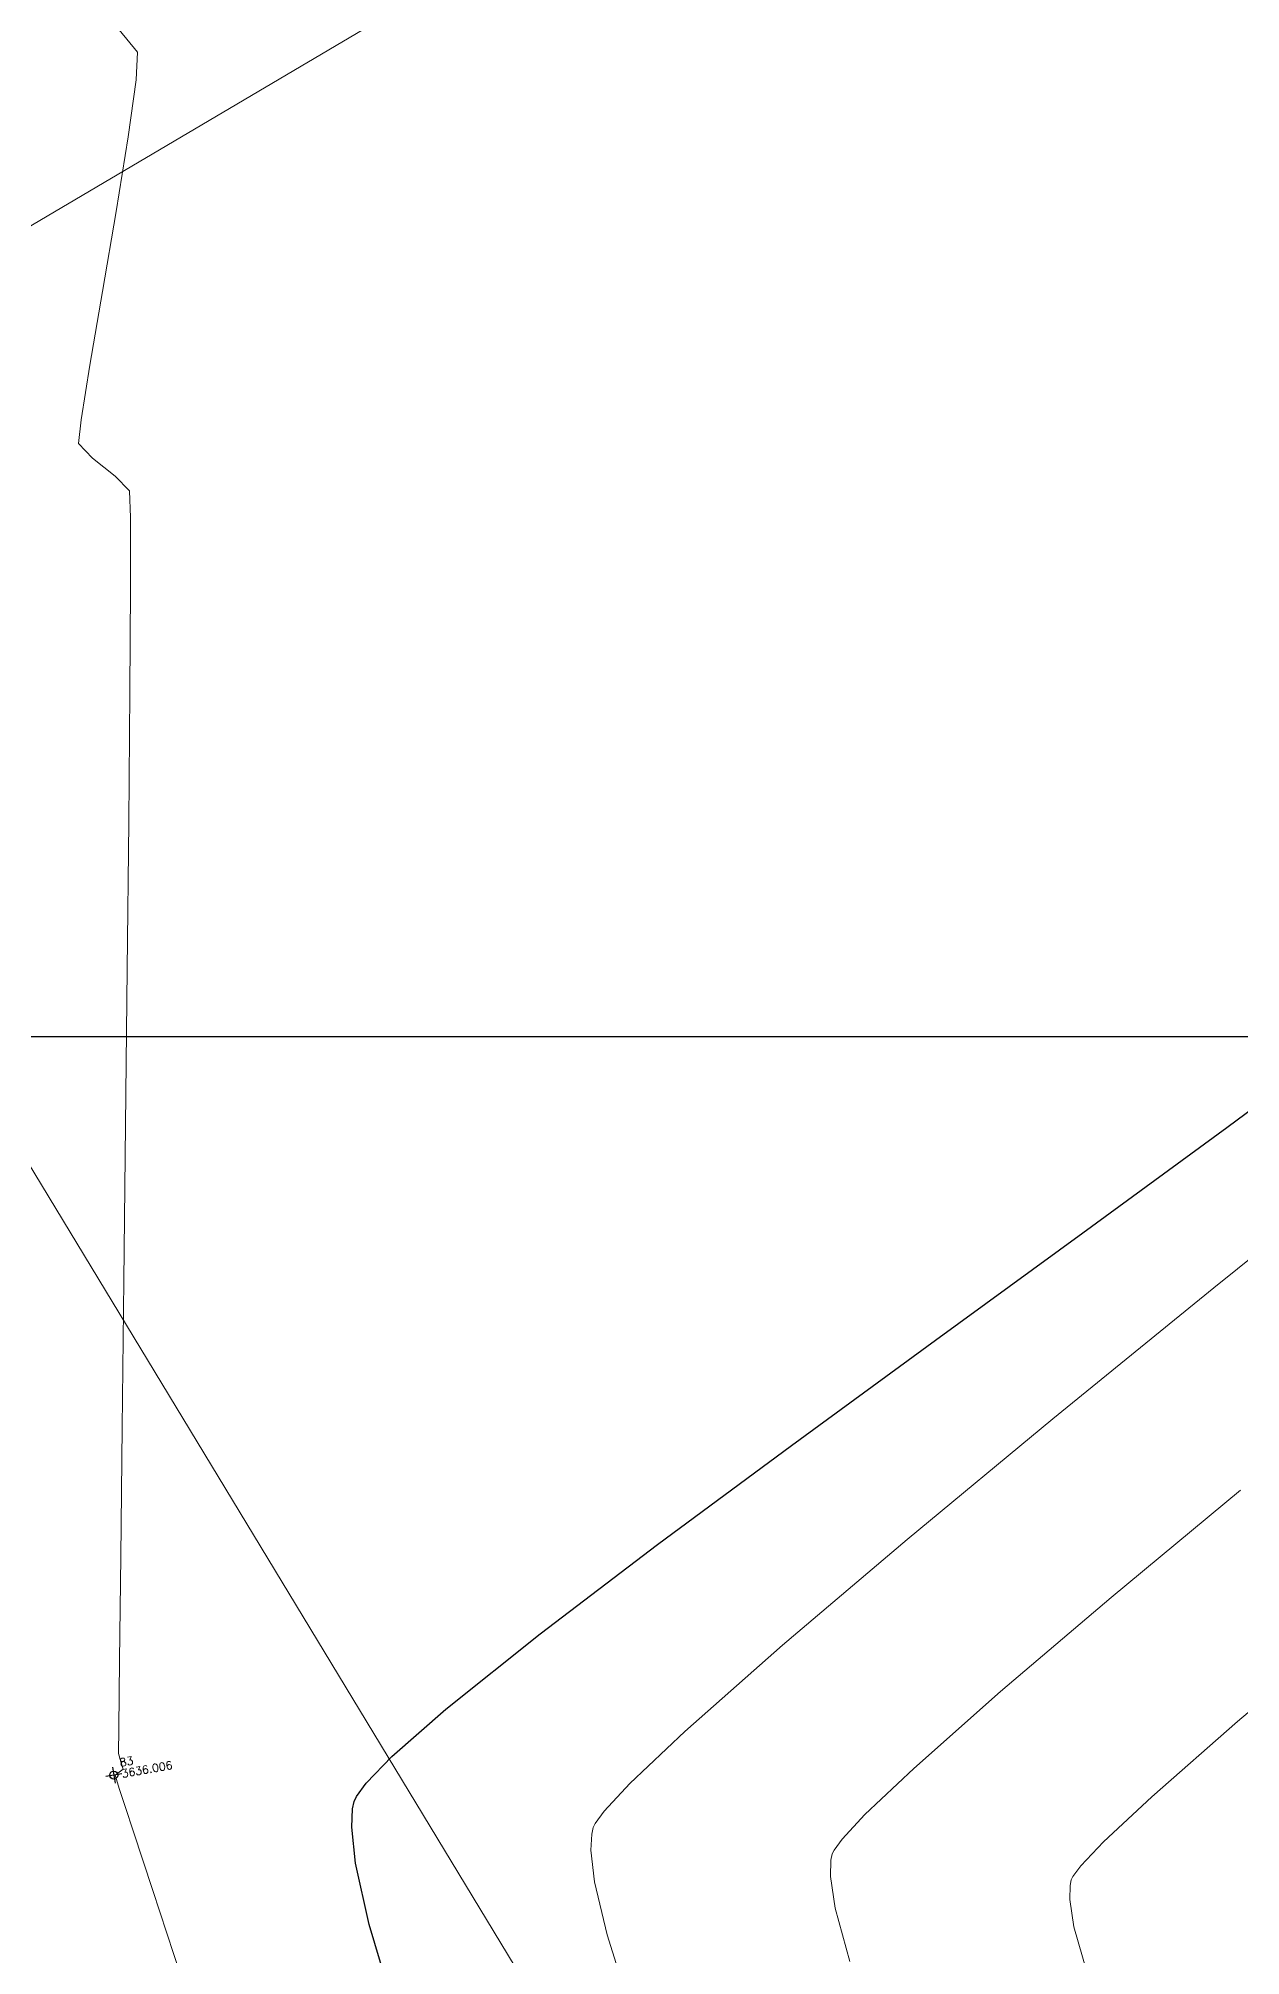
# Model space of a CAD drawing. Header units: millimetres. Extents: x 736950 to 740938, y 8500595 to 8502163.
# Drawn here: x 737727.71 to 737742.73, y 8501288.51 to 8501312.47 of the extents above; entities that cross this region are included whole.
import ezdxf

# ---------------------------------------------------------------- set-up
doc = ezdxf.new("R2010")
doc.units = ezdxf.units.MM
for name, color, linetype, lineweight in [('CONT-MJR', 80, 'Continuous', 30), ('CONT-MNR', 96, 'Continuous', 15), ('pista', 251, 'Continuous', 5)]:
    doc.layers.add(name, color=color, linetype=linetype, lineweight=lineweight)
doc.layers.add('Cuadricula Coordenadas', color=5, linetype='Continuous')
doc.styles.add('5mm', font='arial.ttf', dxfattribs={"height": 3})

msp = doc.modelspace()

# ---------------------------------------------------------------- linework, layer by layer
at = {"linetype": 'Continuous', "extrusion": (-0.172787269436437, 0.9849591664230046, 0), "elevation": 8245954.149062788}
msp.add_lwpolyline([(-2195547.515162655, 0), (-2195547.315162655, 0)], dxfattribs=at)
at = {"linetype": 'Continuous', "extrusion": (0.9849591664230046, 0.172787269436437, 0), "elevation": 2195547.415162654}
msp.add_lwpolyline([(8245954.249062788, 0), (8245954.049062788, 0)], dxfattribs=at)
at = {"linetype": 'Continuous'}
msp.add_circle((737728.6505661731, 8501290.767807383), 0.05, dxfattribs=at)
at = {"layer": 'CONT-MJR', "extrusion": (0.5954868037701396, -0.8033650891939625, 0), "elevation": -6390330.758624112}
msp.add_lwpolyline([(5655087.905691524, 3635.00000000001), (5655089.992656049, 3635.00000000001)], dxfattribs=at)
at = {"layer": 'CONT-MJR', "elevation": 3635}
for points in [[(737740.7605618212, 8501297.545047358), (737742.5612684849, 8501298.861880396)], [(737737.118962562, 8501294.888488485), (737738.9187806188, 8501296.20397282)], [(737731.683967888, 8501290.502669122), (737731.8027923505, 8501290.667303639)], [(737731.6352293603, 8501290.348066498), (737731.655638409, 8501290.439029379)], [(737731.6721518798, 8501289.668105515), (737731.6235053414, 8501290.11866726)], [(737732.1857218186, 8501287.755196858), (737731.842440696, 8501288.902844027)]]:
    msp.add_lwpolyline(points, dxfattribs=at)
at = {"layer": 'CONT-MJR', "extrusion": (0.5886301560850187, -0.8084024612452181, 0), "elevation": -6438213.400154432}
msp.add_lwpolyline([(5600509.269168136, 3635.000000000004), (5600511.54746551, 3635.000000000004)], dxfattribs=at)
at = {"layer": 'CONT-MJR', "extrusion": (-0.5950593156951008, 0.803681784541916, 0), "elevation": 6393338.501724757}
msp.add_lwpolyline([(-5651678.519226058, 3635.000000000009), (-5651680.603156863, 3635.000000000009)], dxfattribs=at)
at = {"layer": 'CONT-MJR', "extrusion": (-0.6051028808777814, 0.7961472876003595, 0), "elevation": 6321876.03671057}
msp.add_lwpolyline([(-5731501.508327616, 3635), (-5731503.350673543, 3635)], dxfattribs=at)
at = {"layer": 'CONT-MJR', "extrusion": (0.6243552966795376, -0.7811404889699464, 0), "elevation": -6180095.690277006}
msp.add_lwpolyline([(5884099.396685836, 3635.000000000013), (5884100.901796029, 3635.000000000013)], dxfattribs=at)
at = {"layer": 'CONT-MJR', "extrusion": (0.6594140490878723, -0.7517799623995957, 0), "elevation": -5904629.300915136}
msp.add_lwpolyline([(6160482.952185847, 3635.000000000013), (6160483.85030213, 3635.000000000013)], dxfattribs=at)
at = {"layer": 'CONT-MJR', "extrusion": (0.7184816873142528, -0.6955458755496035, 0), "elevation": -5382990.870035755}
msp.add_lwpolyline([(6621147.975687223, 3635.000000000003), (6621148.441056863, 3635.000000000003)], dxfattribs=at)
at = {"layer": 'CONT-MJR', "extrusion": (0.9986965651429512, -0.05104087353945941, 0), "elevation": 302856.7645229661}
msp.add_lwpolyline([(8527863.707298102, 3635), (8527863.936996737, 3635)], dxfattribs=at)
at = {"layer": 'CONT-MJR', "extrusion": (0.9135708465860084, -0.4066796137847634, 0), "elevation": -2783331.379221692}
msp.add_lwpolyline([(8066551.528249434, 3635.000000000011), (8066551.597909868, 3635.000000000011)], dxfattribs=at)
at = {"layer": 'CONT-MJR', "extrusion": (0.9761247022307494, 0.2172108783991513, 0), "elevation": 2566690.705140277}
msp.add_lwpolyline([(8138074.717346634, 3635.000000000003), (8138075.501325862, 3635.000000000003)], dxfattribs=at)
at = {"layer": 'CONT-MNR', "extrusion": (0.772424762080813, 0.6351062800228002, 0), "elevation": 5969076.937832206}
msp.add_lwpolyline([(6098087.845944844, 3636), (6098088.207382374, 3636)], dxfattribs=at)
at = {"layer": 'CONT-MNR', "extrusion": (0.9989712977630216, -0.04534695409467535, 0), "elevation": 351461.4243039097}
msp.add_lwpolyline([(8526020.397961013, 3636.000000000013), (8526020.744394595, 3636.000000000013)], dxfattribs=at)
at = {"layer": 'CONT-MNR', "extrusion": (0.9903697418869088, -0.1384477314904714, 0), "elevation": -446362.9443618708}
msp.add_lwpolyline([(8521578.303177308, 3636.000000000013), (8521579.025105702, 3636.000000000013)], dxfattribs=at)
at = {"layer": 'CONT-MNR', "extrusion": (0.9870712264015729, -0.160282232359345, 0), "elevation": -634418.2420267197}
msp.add_lwpolyline([(8509643.591875229, 3636.00000000001), (8509644.537198098, 3636.00000000001)], dxfattribs=at)
at = {"layer": 'CONT-MNR', "extrusion": (0.9858004093023411, -0.1679212703005097, 0), "elevation": -700297.5922436003}
msp.add_lwpolyline([(8504474.503877794, 3636.000000000013), (8504475.518740537, 3636.000000000013)], dxfattribs=at)
at = {"layer": 'CONT-MNR', "extrusion": (0.9857223155131367, -0.1683790862887076, 0), "elevation": -704247.2395801266}
msp.add_lwpolyline([(8504147.41801499, 3636.00000000001), (8504148.348327033, 3636.00000000001)], dxfattribs=at)
at = {"layer": 'CONT-MNR'}
for points, elevation in [([(737728.2420145649, 8501307.708239926), (737728.3522171786, 8501308.391072642)], 3636), ([(737728.6685043478, 8501307.002667665), (737728.3839090541, 8501307.229152815)], 3636), ([(737728.8486748891, 8501306.82087342), (737728.6685043478, 8501307.002667665)], 3636), ([(737728.8574886309, 8501305.60842348), (737728.857606661, 8501306.483574685)], 3636), ([(737728.7767880273, 8501296.945534796), (737728.7983108197, 8501298.889667902)], 3636), ([(737742.3977396564, 8501296.86018359), (737744.5306511382, 8501298.569057496)], 3634), ([(737728.7557531314, 8501295.111661403), (737728.7767880273, 8501296.945534796)], 3636), ([(737728.7215054971, 8501292.206768524), (737728.736795749, 8501293.496066412)], 3636), ([(737742.6962150423, 8501291.437423604), (737744.0534538219, 8501292.58254197)], 3632), ([(737728.7082848497, 8501291.039138835), (737728.7114719918, 8501291.351786433)], 3636), ([(737728.7391805126, 8501290.935189214), (737728.7082848497, 8501291.039138835)], 3636), ([(737728.6684890395, 8501290.765846483), (737728.7173278471, 8501290.80430489)], 3636), ([(737728.7173278471, 8501290.80430489), (737728.7662228321, 8501290.842780456)], 3636), ([(737734.6674826576, 8501290.165063597), (737734.7807775118, 8501290.3187359)], 3634), ([(737729.136770171, 8501289.32615283), (737728.8919018601, 8501290.07033369)], 3636), ([(737734.6427877785, 8501290.112212274), (737734.6674826576, 8501290.165063597)], 3634), ([(737737.6299371484, 8501289.78539517), (737737.6518881519, 8501289.832374124)], 3633), ([(737737.6518881519, 8501289.832374124), (737737.7525946891, 8501289.968971722)], 3633), ([(737737.6069132824, 8501289.500351809), (737737.6122656165, 8501289.703894248)], 3633), ([(737737.6122656165, 8501289.703894248), (737737.6299371484, 8501289.78539517)], 3633), ([(737740.638310569, 8501289.503105488), (737740.7376700441, 8501289.634873534)], 3632), ([(737734.8151913615, 8501288.770124562), (737734.659367405, 8501289.434618702)], 3634), ([(737737.6661411899, 8501289.104642803), (737737.6069132824, 8501289.500351809)], 3633), ([(737740.5972623826, 8501289.212207047), (737740.6016616093, 8501289.387621023)], 3632), ([(737740.6016616093, 8501289.387621023), (737740.6170865179, 8501289.458578065)], 3632), ([(737737.8490398623, 8501288.438970031), (737737.6661411899, 8501289.104642803)], 3633), ([(737735.1281200732, 8501287.774829851), (737734.8151913615, 8501288.770124562)], 3634)]:
    msp.add_lwpolyline(points, dxfattribs=dict(at, elevation=elevation))
at = {"layer": 'CONT-MNR', "extrusion": (0.9945969540268, -0.1038118444138785, 0), "elevation": -148794.1707150774}
msp.add_lwpolyline([(8531959.381859407, 3636.000000000006), (8531959.681339737, 3636.000000000006)], dxfattribs=at)
at = {"layer": 'CONT-MNR', "extrusion": (0.7233621269124101, 0.6904688503826616, 0), "elevation": 6403532.602131064}
msp.add_lwpolyline([(5640145.209683484, 3636), (5640145.460214837, 3636)], dxfattribs=at)
at = {"layer": 'CONT-MNR', "extrusion": (0.9996495811053594, 0.0264710218140439, 0), "elevation": 962508.6128504127}
msp.add_lwpolyline([(8478799.028471155, 3636.000000000003), (8478799.365888124, 3636.000000000003)], dxfattribs=at)
at = {"layer": 'CONT-MNR', "extrusion": (0.9999831390549256, -0.005807030726385554, 0), "elevation": 688349.0758003761}
msp.add_lwpolyline([(8505444.977512756, 3636), (8505446.282519734, 3636)], dxfattribs=at)
at = {"layer": 'CONT-MNR', "extrusion": (0.9999658299605175, -0.008266735230638395, 0), "elevation": 667425.6098948739}
msp.add_lwpolyline([(8507110.795753377, 3636.00000000001), (8507112.422609016, 3636.00000000001)], dxfattribs=at)
at = {"layer": 'CONT-MNR', "extrusion": (0.9999536096951535, -0.009632157475500835, 0), "elevation": 655808.7268677345}
msp.add_lwpolyline([(8508012.378260886, 3636.00000000001), (8508014.218942717, 3636.00000000001)], dxfattribs=at)
at = {"layer": 'CONT-MNR', "extrusion": (0.9999449650410153, -0.01049127681089915, 0), "elevation": 648498.7175329681}
msp.add_lwpolyline([(8508570.738066653, 3636.00000000001), (8508572.684547888, 3636.00000000001)], dxfattribs=at)
at = {"layer": 'CONT-MNR', "extrusion": (0.6310824817303743, -0.7757157348236736, 0), "elevation": -6129013.437608247}
msp.add_lwpolyline([(5937295.312069729, 3634.00000000001), (5937297.906624499, 3634.00000000001)], dxfattribs=at)
at = {"layer": 'CONT-MNR', "extrusion": (0.9999311637976235, -0.01173318653778191, 0), "elevation": 637930.6919493454}
msp.add_lwpolyline([(8509364.208189962, 3636), (8509365.823896173, 3636)], dxfattribs=at)
at = {"layer": 'CONT-MNR', "extrusion": (0.6380810345962563, -0.7699692158057824, 0), "elevation": -6074997.467847251}
msp.add_lwpolyline([(5992550.272639649, 3634.000000000013), (5992552.636961748, 3634.000000000013)], dxfattribs=at)
at = {"layer": 'CONT-MNR', "extrusion": (0.6380810341212446, -0.769969216199429, 0), "elevation": -6074995.283757579}
msp.add_lwpolyline([(5992551.769473961, 3633.000000000003), (5992553.871093605, 3633.000000000003)], dxfattribs=at)
at = {"layer": 'CONT-MNR', "extrusion": (0.6475675876533238, -0.7620080179505035, 0), "elevation": -6000318.390527079}
msp.add_lwpolyline([(6067322.921380285, 3634), (6067324.963834262, 3634)], dxfattribs=at)
at = {"layer": 'CONT-MNR', "extrusion": (-0.6475675872567592, 0.762008018287511, 0), "elevation": 6000316.187482234}
msp.add_lwpolyline([(-6067324.618569897, 3633.00000000001), (-6067326.434084545, 3633.00000000001)], dxfattribs=at)
at = {"layer": 'CONT-MNR', "extrusion": (0.9999311480125838, -0.01173453170077629, 0), "elevation": 637919.2445189599}
msp.add_lwpolyline([(8509362.921932606, 3636.000000000013), (8509363.776973568, 3636.000000000013)], dxfattribs=at)
at = {"layer": 'CONT-MNR', "extrusion": (0.6625096738299352, -0.749053357299567, 0), "elevation": -5879163.70254675}
msp.add_lwpolyline([(6184791.203098834, 3634), (6184792.832315462, 3634)], dxfattribs=at)
at = {"layer": 'CONT-MNR', "extrusion": (-0.662509674145864, 0.7490533570201399, 0), "elevation": 5879161.460543506}
msp.add_lwpolyline([(-6184793.042954707, 3633.000000000003), (-6184794.491147265, 3633.000000000003)], dxfattribs=at)
at = {"layer": 'CONT-MNR', "extrusion": (0.6877059108155044, -0.7259893802456189, 0), "elevation": -5664501.949048821}
msp.add_lwpolyline([(6381975.687403249, 3634.00000000001), (6381976.632399579, 3634.00000000001)], dxfattribs=at)
at = {"layer": 'CONT-MNR', "extrusion": (0.6592023138818022, -0.7519656304465504, 0), "elevation": -5906357.282957748}
msp.add_lwpolyline([(6158826.713932661, 3632), (6158828.138199874, 3632)], dxfattribs=at)
at = {"layer": 'CONT-MNR', "extrusion": (0.9561847071024158, 0.2927640789158863, 0), "elevation": 3194277.431459422}
msp.add_lwpolyline([(7912823.581517244, 3636), (7912823.766813355, 3636)], dxfattribs=at)
at = {"layer": 'CONT-MNR', "extrusion": (0.9597490155082214, 0.2808590878554578, 0), "elevation": 3095699.248791732}
msp.add_lwpolyline([(7951907.688541519, 3636.000000000003), (7951907.784825816, 3636.000000000003)], dxfattribs=at)
at = {"layer": 'CONT-MNR', "extrusion": (0.6877059103371732, -0.7259893806987261, 0), "elevation": -5664499.652412765}
msp.add_lwpolyline([(6381977.548491946, 3633), (6381978.388488681, 3633)], dxfattribs=at)
at = {"layer": 'CONT-MNR', "extrusion": (0.9514865824568104, 0.3076902393717736, 0), "elevation": 3317703.11737396}
msp.add_lwpolyline([(7861871.763986947, 3636), (7861872.001394673, 3636)], dxfattribs=at)
at = {"layer": 'CONT-MNR', "extrusion": (0.7306116030277501, -0.6827932963358835, 0), "elevation": -5265626.449044841}
msp.add_lwpolyline([(6714861.710364643, 3634.00000000001), (6714862.180603827, 3634.00000000001)], dxfattribs=at)
at = {"layer": 'CONT-MNR', "extrusion": (0.950005165048786, 0.3122341851569572, 0), "elevation": 3355239.635606057}
msp.add_lwpolyline([(7845925.296965242, 3636.000000000013), (7845925.604800647, 3636.000000000013)], dxfattribs=at)
at = {"layer": 'CONT-MNR', "extrusion": (-0.6833657865310874, 0.7300761616425703, 0), "elevation": 5702442.150213188}
msp.add_lwpolyline([(-6348097.814116132, 3632.000000000003), (-6348098.642087299, 3632.000000000003)], dxfattribs=at)
at = {"layer": 'CONT-MNR', "extrusion": (0.9755870672423218, -0.2196130101554218, 0), "elevation": -1147269.535187072}
msp.add_lwpolyline([(8455764.730554292, 3634.000000000006), (8455764.81394789, 3634.000000000006)], dxfattribs=at)
at = {"layer": 'CONT-MNR', "extrusion": (-0.7306116063603025, 0.6827932927699412, 0), "elevation": 5265624.006210434}
msp.add_lwpolyline([(-6714863.509659988, 3633.000000000013), (-6714863.927650371, 3633.000000000013)], dxfattribs=at)
at = {"layer": 'CONT-MNR', "extrusion": (0.9987490875731446, -0.05000260065047962, 0), "elevation": 311725.1726372603}
msp.add_lwpolyline([(8527544.108474048, 3634.00000000001), (8527544.311324254, 3634.00000000001)], dxfattribs=at)
at = {"layer": 'CONT-MNR', "extrusion": (0.9935185361729739, 0.1136702172106275, 0), "elevation": 1699296.475462294}
msp.add_lwpolyline([(8362330.175691047, 3634.000000000013), (8362330.57189846, 3634.000000000013)], dxfattribs=at)
at = {"layer": 'CONT-MNR', "extrusion": (0.7248858411673386, -0.6888690131477248, 0), "elevation": -5321497.186068953}
msp.add_lwpolyline([(6670671.221900123, 3632.00000000001), (6670671.632809864, 3632.00000000001)], dxfattribs=at)
at = {"layer": 'CONT-MNR', "extrusion": (0.9498535506431559, 0.3126951108197724, 0), "elevation": 3359046.247926368}
msp.add_lwpolyline([(7844294.433329226, 3636), (7844295.55731371, 3636)], dxfattribs=at)
at = {"layer": 'CONT-MNR', "extrusion": (0.9026990037473788, -0.4302725980509219, 0), "elevation": -2991914.182057329}
msp.add_lwpolyline([(7991535.096828032, 3632.00000000001), (7991535.146155019, 3632.00000000001)], dxfattribs=at)
at = {"layer": 'CONT-MNR', "extrusion": (0.9880760372380543, 0.153966699763109, 0), "elevation": 2037859.249587891}
msp.add_lwpolyline([(8286332.328984004, 3632.00000000001), (8286332.671170412, 3632.00000000001)], dxfattribs=at)
at = {"layer": 'CONT-MNR', "extrusion": (0.9615376538684671, 0.2746731515695042, 0), "elevation": 3044441.221166148}
msp.add_lwpolyline([(7971671.220608772, 3632.000000000003), (7971671.809498965, 3632.000000000003)], dxfattribs=at)
at = {"layer": 'Cuadricula Coordenadas', "color": 8}
msp.add_line((736950.2264744169, 8501300), (738552.8979275209, 8501300), dxfattribs=at)
at = {"layer": 'pista'}
msp.add_lwpolyline([(737761.5271318732, 8501287.170858743), (737742.1401482938, 8501274.382939415), (737722.3586376584, 8501307.03227336), (737744.7083055793, 8501320.230524147)], close=True, dxfattribs=at)

# ---------------------------------------------------------------- texts
at = {"color": 2, "insert": (737728.7162325087, 8501290.97222835), "char_height": 0.1, "width": 0.3, "attachment_point": 1, "rotation": 9.94991650582834, "style": '5mm'}
msp.add_mtext('\\Ftxt.shx;\\W1.0000000000;\\T1.0000000000;\\o\\l83', dxfattribs=at)
at = {"color": 1, "insert": (737728.7404227264, 8501290.834334066), "char_height": 0.1, "width": 0.8000000000000002, "attachment_point": 1, "rotation": 9.94991650582834, "style": '5mm'}
msp.add_mtext('\\Ftxt.shx;\\W1.0000000000;\\T1.0000000000;\\o\\l3636.006', dxfattribs=at)

doc.saveas('drawing.dxf')
